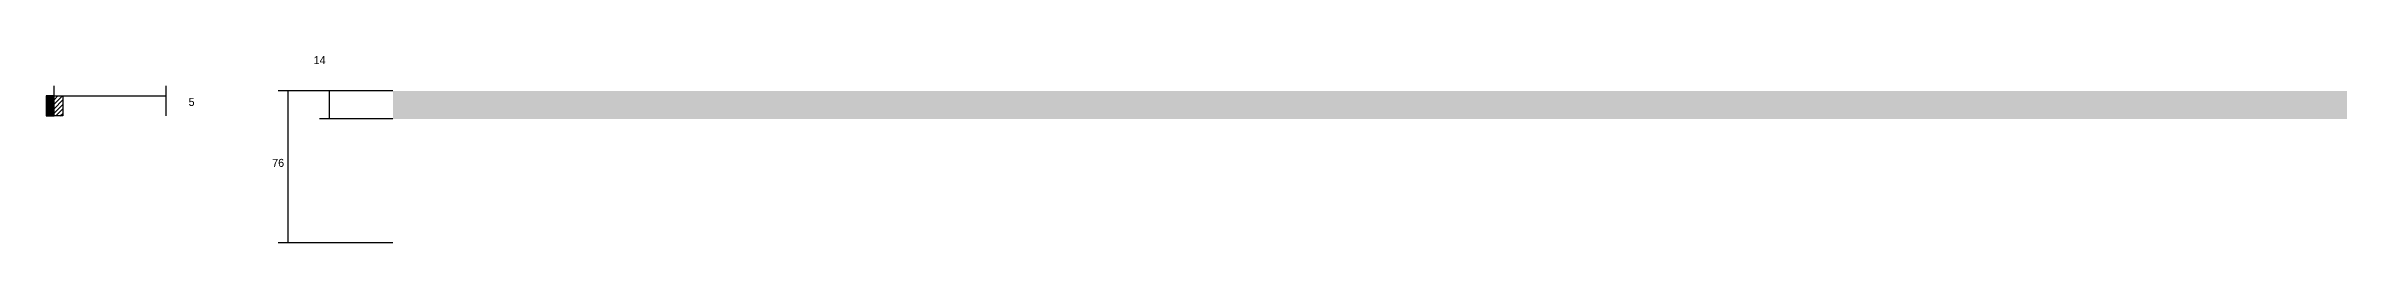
# Model space of a CAD drawing. Header units: metres. Extents: x 2047 to 4638, y -2211 to -952.
# Drawn here: x 3488 to 4638, y -2211 to -2117 of the extents above; entities that cross this region are included whole.
import ezdxf

# ---------------------------------------------------------------- set-up
doc = ezdxf.new("R2010")
doc.units = ezdxf.units.M
for name, color, linetype in [('COTA', 4, 'Continuous'), ('Hachura', 253, 'Continuous'), ('Madeira', 126, 'Continuous'), ('Painéis', 200, 'Continuous')]:
    doc.layers.add(name, color=color, linetype=linetype)

msp = doc.modelspace()

# ---------------------------------------------------------------- hatches: boundary and pattern name
at = {"layer": 'COTA'}
h = msp.add_hatch(dxfattribs=at)
h.set_pattern_fill('AR-CONC', scale=0.03)
h.paths.add_polyline_path([(3660.9, -2134.7), (3660.9, -2148.7), (4637.9, -2148.7), (4637.9, -2134.7)])
at = {"layer": 'Hachura'}
h = msp.add_hatch(color=8, dxfattribs=at)
h.dxf.hatch_style = 1
h.paths.add_polyline_path([(3491.5, -2137.2), (3487.5, -2137.2), (3487.5, -2137.2), (3487.5, -2147.2), (3487.5, -2147.2), (3491.5, -2147.2), (3491.5, -2147.2), (3491.5, -2137.2)])
h = msp.add_hatch(dxfattribs=at)
h.set_pattern_fill('ANSI31', scale=0.5)
h.paths.add_polyline_path([(3495.9, -2147.2), (3491.5, -2147.2), (3491.5, -2147.2), (3491.5, -2137.2), (3491.5, -2137.2), (3495.9, -2137.2), (3495.9, -2137.2), (3495.9, -2147.2)])

# ---------------------------------------------------------------- linework, layer by layer
at = {"layer": 'COTA'}
for p, q in [((3491.5, -2137.2), (3491.5, -2132.2)), ((3491.5, -2137.2), (3547.5, -2137.2)), ((3547.5, -2147.2), (3547.5, -2132.2)), ((3660.9, -2134.7), (3603.6, -2134.7)), ((3608.6, -2210.7), (3608.6, -2134.7)), ((3660.9, -2134.7), (3624.3, -2134.7)), ((3629.3, -2148.7), (3629.3, -2134.7)), ((3660.9, -2148.7), (3624.3, -2148.7)), ((3660.9, -2210.7), (3603.6, -2210.7))]:
    msp.add_line(p, q, dxfattribs=at)
at = {"layer": 'Madeira'}
msp.add_lwpolyline([(3495.9, -2147.2), (3491.5, -2147.2), (3491.5, -2137.2), (3495.9, -2137.2)], close=True, dxfattribs=at)
at = {"layer": 'Painéis'}
msp.add_lwpolyline([(3491.5, -2137.2), (3487.5, -2137.2), (3487.5, -2147.2), (3491.5, -2147.2)], close=True, dxfattribs=at)

# ---------------------------------------------------------------- texts
at = {"layer": 'COTA'}
for s, p in [('14', (3621.3, -2121.3)), ('5', (3558.8, -2142.2)), ('76', (3600.6, -2172.7))]:
    msp.add_text(s, height=4, dxfattribs=at).set_placement(p)

doc.saveas('drawing.dxf')
